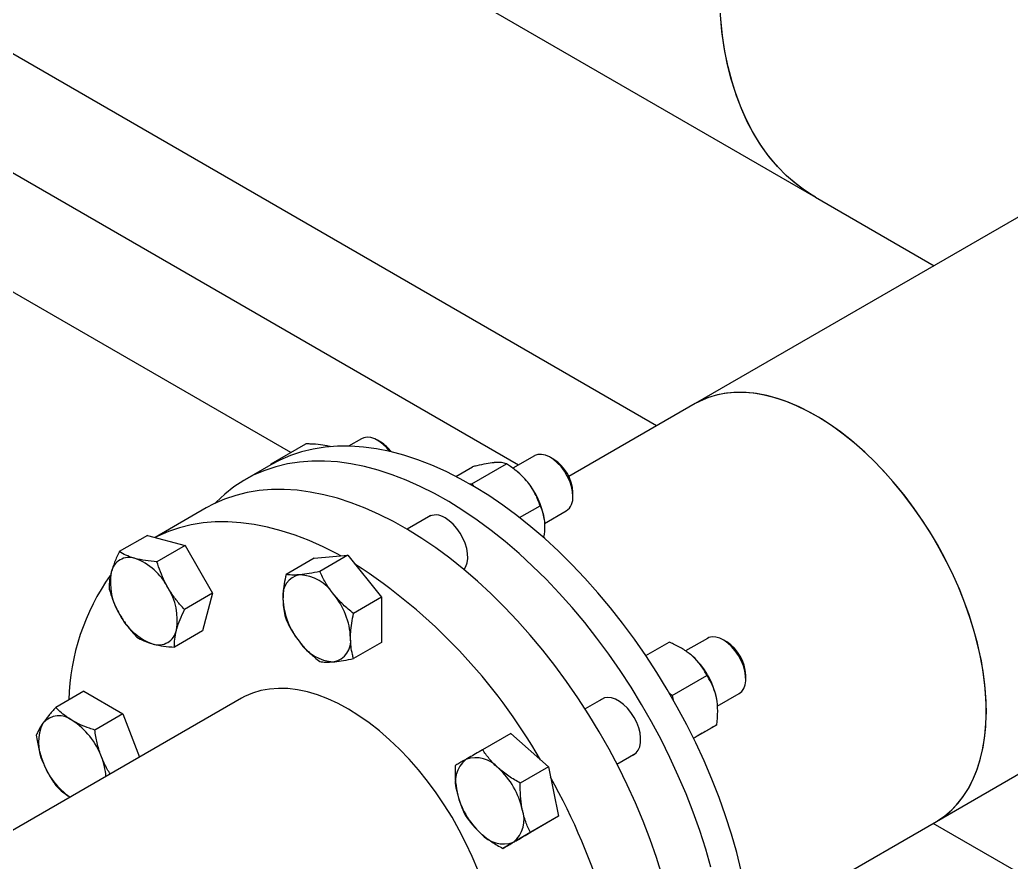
# Model space of a CAD drawing. Header units: inches. Extents: x 0.9 to 37.1, y -8.4 to 11.7.
# Drawn here: x 14.4301 to 14.5719, y 3.6371 to 3.7576 of the extents above; entities that cross this region are included whole.
import ezdxf

# ---------------------------------------------------------------- set-up
doc = ezdxf.new("R2010")
doc.units = ezdxf.units.IN
doc.header["$MEASUREMENT"] = 0

msp = doc.modelspace()

# ---------------------------------------------------------------- linework, layer by layer
at = {"color": 7, "linetype": 'Continuous', "lineweight": 25}
for p, q in [((14.52116578583945, 3.6995467200153), (14.26167178583033, 3.849349417580496)), ((14.50139200409754, 3.69395337890673), (14.2469403945556, 3.840845166415676)), ((14.46883433872571, 3.695737252145792), (14.23220660882091, 3.832339532958533)), ((14.38479179056532, 3.824123439525663), (14.54389081633229, 3.732277526945608)), ((14.60087461350906, 3.745561646773708), (14.52669441054072, 3.702738327120075)), ((14.54389081633229, 3.732277526945589), (14.56087708302343, 3.722471563910586)), ((14.52669441054072, 3.702738327120075), (14.50861441426839, 3.692300967437504)), ((14.46602849282082, 3.69411747178289), (14.47098192313694, 3.696977026237061)), ((14.47894777713396, 3.697726916178074), (14.47709854603161, 3.696659377785883)), ((14.48171392310939, 3.697219667328222), (14.4812267615333, 3.697500991151101)), ((14.50368736046729, 3.695278459933848), (14.50058483545466, 3.693487410367617)), ((14.50645350644272, 3.694771211083995), (14.50596634486664, 3.695052534906875)), ((14.46595194650144, 3.693983272035197), (14.46226909868276, 3.691857209243992)), ((14.46599993451195, 3.694010882269832), (14.46602849282082, 3.69411747178289)), ((14.46602849282082, 3.69411747178289), (14.46613660998883, 3.694088510450658)), ((14.49244125006122, 3.692324281476997), (14.49483483697163, 3.693706069788185)), ((14.49471330299361, 3.691278559678522), (14.49966673330974, 3.694138114132692)), ((14.50115918596202, 3.693070888536703), (14.50094010633731, 3.693242456962226)), ((14.49441302723767, 3.691251710501082), (14.49471330299361, 3.691278559678522)), ((14.49471330299361, 3.691278559678522), (14.49501666013186, 3.690901186282503)), ((14.50918831296243, 3.68947131772809), (14.50918831296243, 3.690033873942642)), ((14.50155925151034, 3.686430414144108), (14.50449862964784, 3.688127281024063)), ((14.45674150594914, 3.687823304473997), (14.44940929160064, 3.68359050722823)), ((14.48887810844843, 3.686729260718184), (14.48546877481259, 3.684761094303813)), ((14.50511734143149, 3.685579641170281), (14.50824428177488, 3.687384785406941)), ((14.50507757778681, 3.686233748106593), (14.50506827974759, 3.686299405784276)), ((14.56119681472673, 3.642971934273492), (14.63537802177678, 3.685795833571161)), ((14.44830546916526, 3.683886188005536), (14.4442881565742, 3.681567042811109)), ((14.44830546916526, 3.683886188005536), (14.45369474925166, 3.682442562224804)), ((14.45369474925166, 3.682442562224804), (14.4496774366606, 3.680123417030377)), ((14.45369474925166, 3.682442562224804), (14.45763997609112, 3.675609228911526)), ((14.47215838299995, 3.68061523155666), (14.47699027933806, 3.681047275901166)), ((14.47699027933806, 3.681047275901166), (14.47297296674699, 3.678728130706739)), ((14.47699027933806, 3.681047275901166), (14.48182217567616, 3.675036442792538)), ((14.47215838299995, 3.68061523155666), (14.46814107040888, 3.678296086362232)), ((14.45763997609112, 3.675609228911526), (14.45362266350006, 3.673290083717099)), ((14.45763997609112, 3.675609228911526), (14.45619592284418, 3.670219521378979)), ((14.48182217567616, 3.675036442792538), (14.4778048630851, 3.67271729759811)), ((14.48182217567616, 3.675036442792538), (14.48182217567616, 3.668593565339402)), ((14.45619592284418, 3.670219521378979), (14.45217861025312, 3.667900376184552)), ((14.48182217567616, 3.668593565339402), (14.4778048630851, 3.666274420144974)), ((14.51962028848983, 3.666707672878029), (14.52296226339613, 3.668636953925537)), ((14.52842694380062, 3.669163201257176), (14.525306879471, 3.667362026458766)), ((14.53119308977605, 3.668655952407323), (14.53070592819997, 3.668937276230203)), ((14.52339811316641, 3.660998694910369), (14.52835154348253, 3.663858249364539)), ((14.53392789629576, 3.663356059051418), (14.53392789629576, 3.663918615265971)), ((14.43921352840909, 3.661590389188293), (14.43519621581803, 3.659271243993865)), ((14.43921352840909, 3.661590389188293), (14.4447929217121, 3.658369473993575)), ((14.5229661003908, 3.661381763036004), (14.52339811316641, 3.660998694910369)), ((14.52339811316641, 3.660998694910369), (14.52351387077707, 3.660432996468823)), ((14.52984142416359, 3.659455434186987), (14.53298386510821, 3.661269526730269)), ((14.46175714239555, 3.660590065802262), (14.41601733243962, 3.634185035561573)), ((14.51361769178176, 3.660614002041508), (14.5109305974758, 3.659062775517461)), ((14.52980786308093, 3.660184147107604), (14.52971806847427, 3.660701822391674)), ((14.52981208673038, 3.660154322000611), (14.52980786308093, 3.660184147107604)), ((14.4447929217121, 3.658369473993575), (14.44077560912104, 3.656050328799147)), ((14.4447929217121, 3.658369473993575), (14.44719336654119, 3.652182576959969)), ((14.52645358805956, 3.654871972903067), (14.52979559672947, 3.656801273441887)), ((14.50028580942445, 3.655546115694012), (14.49626849683339, 3.653226970499585)), ((14.50028580942445, 3.655546115694012), (14.50567508951085, 3.650767411133014)), ((14.515487843837, 3.651169288640013), (14.51817461308935, 3.652720327514603)), ((14.50567508951085, 3.650767411133014), (14.50165777691979, 3.648448265938587)), ((14.50567508951085, 3.650767411133014), (14.50711914275779, 3.643710435210362)), ((14.50711914275779, 3.643710435210362), (14.50310183016672, 3.641391290015934)), ((14.50711914275779, 3.643710435210362), (14.50317391591832, 3.641432163848706)), ((14.54312001884663, 3.63253642213803), (14.56119681472673, 3.642971934273492)), ((14.70289278866961, 3.560618185083388), (14.56071663424716, 3.642694731983049)), ((14.50317391591832, 3.641432163848706), (14.49915660332726, 3.639113018654279))]:
    msp.add_line(p, q, dxfattribs=at)
at = {"color": 7, "linetype": 'Continuous', "lineweight": 25, "flags": 128}
for points in [[(14.54389081633229, 3.732277526945608), (14.54256384550289, 3.733107399617579), (14.54112062289585, 3.73416904901252), (14.53975530464213, 3.735351157935511), (14.53847084771704, 3.736651166201853), (14.53727003396826, 3.738066258283125), (14.53615546409098, 3.739593369404986), (14.53512955199536, 3.741229192184799), (14.53419451957856, 3.742970183794684), (14.53335239191258, 3.744812573634491), (14.53260499285841, 3.746752371498085), (14.53195394111599, 3.748785376215245), (14.53140064671841, 3.750907184750453), (14.53094630797814, 3.753113201738903), (14.53059190889171, 3.755398649439026), (14.53033821700863, 3.757758578080019), (14.53018578176902, 3.76018787658195), (14.53013493331368, 3.762681283625212)], [(14.54389081633229, 3.732277526945589), (14.54369551304166, 3.73239160725958), (14.54219590443357, 3.733361388635418), (14.54077187135843, 3.734453378751834), (14.53942649795478, 3.7356652126014), (14.53816269800182, 3.736994265621844), (14.53698320860885, 3.738437659380272), (14.53589058428723, 3.739992267807217), (14.53488719141794, 3.741654723967), (14.53397520312651, 3.743421427349769), (14.5331565945765, 3.745288551669404), (14.53243313869174, 3.747252053150392), (14.53180640231658, 3.749307679285751), (14.53127774282245, 3.751450978047016), (14.5308483051681, 3.753677307526331), (14.53051901941985, 3.755981845989797), (14.53029059873731, 3.75835960232027)], [(14.56119681472673, 3.642971934273492), (14.56214783631042, 3.643585108552692), (14.56316136578461, 3.644399930457076), (14.56409429771214, 3.645334103360147), (14.56494271905228, 3.6463837090161), (14.5657030712311, 3.647544345014053), (14.56637216506731, 3.648811143243279), (14.56694719414883, 3.65017879031176), (14.56742574660386, 3.651641549832403), (14.5678058152171, 3.653193286483432), (14.5680858058487, 3.654827491742065), (14.56826454412064, 3.656537311183523), (14.5683412803425, 3.658315573230862), (14.5683156926559, 3.660154819235066), (14.56818788838448, 3.662047334759212), (14.56795840358378, 3.663985181935494), (14.56762820079279, 3.665960232759407), (14.56719866499679, 3.667964203181414), (14.56667159781817, 3.66998868785314), (14.56604920995985, 3.672025195382311), (14.56533411193279, 3.674065183948613), (14.56452930310665, 3.676100097131054), (14.56363815912933, 3.678121399796565), (14.56266441776836, 3.680120613899312), (14.56161216323341, 3.682089354040575), (14.56048580904568, 3.684019362640014), (14.55929007952608, 3.685902544570838), (14.55802998997975, 3.687731001113578), (14.55671082566017, 3.689497063086058), (14.55533811960093, 3.691193323010618), (14.55391762940829, 3.692812666183641), (14.55245531311177, 3.694348300517098), (14.55095730417413, 3.695793785026924), (14.54942988576542, 3.697143056848743), (14.54787946440929, 3.698390456667629), (14.54631254311169, 3.699530752455241), (14.54473569408511, 3.700559161414763), (14.54315553118234, 3.701471370041622), (14.54157868215576, 3.702263552215824), (14.54001176085817, 3.702932385250024), (14.53846133950203, 3.703475063826043), (14.53693392109333, 3.703889311761339), (14.53543591215568, 3.704173391556109), (14.53397359585917, 3.70432611168097), (14.53255310566653, 3.704346831574645), (14.53118039960728, 3.704235464330697), (14.5298612352877, 3.703992477062052), (14.52860114574137, 3.703618888941757), (14.52740541622177, 3.70311626692822), (14.52669441054072, 3.702738327120075)], [(14.56834447943248, 3.65876996470505), (14.5682933107692, 3.66062326060614), (14.56814001939852, 3.662527861221264), (14.56788524827771, 3.664475777993549), (14.5675300660054, 3.666458840683103), (14.56707596233948, 3.668468731635842), (14.56652484194852, 3.670497020670624), (14.56587901642298, 3.672535200438356), (14.56514119457955, 3.674574722104777), (14.56431447109945, 3.676607031207231), (14.56340231354827, 3.678623603535068), (14.56240854783177, 3.680615980883135), (14.56133734214873, 3.682575806528433), (14.56019318950805, 3.68449486028112), (14.55898088888353, 3.686365092962839), (14.55770552508528, 3.68817866016777), (14.55637244743231, 3.689927955164795), (14.55498724731556, 3.691605640802777), (14.55355573474571, 3.693204680285111), (14.55208391398397, 3.694718366684501), (14.55057795835812, 3.696140351074149), (14.54904418436939, 3.697464669157347), (14.54748902519892, 3.698685766283822), (14.54591900372473, 3.699798520747865), (14.5443407051625, 3.700798265270542), (14.54276074944491, 3.701680806575892), (14.54118576345529, 3.702442442978974), (14.53962235323225, 3.703079979912027), (14.53807707626157, 3.703590743323592), (14.5365564139719, 3.70397259089442), (14.53506674454935, 3.704223921023097), (14.53361431618516, 3.704343679543719), (14.53220522086866, 3.704331364147433), (14.5308453688353, 3.70418702648929), (14.52954046377709, 3.70391127197159), (14.52829597891932, 3.703505257204611), (14.52711713406399, 3.702970685155385), (14.52669441054072, 3.702738327120075)], [(14.48298122040806, 3.695887906362646), (14.48255892669593, 3.696398816357641), (14.48201362275304, 3.696933954086534), (14.48144301160951, 3.697367723672384), (14.48086543317699, 3.697686183403795), (14.48029945130153, 3.697879097722971), (14.47976325710629, 3.697940266204964), (14.47927408431391, 3.69786772284443), (14.47894777713396, 3.697726916178074)], [(14.53327828072672, 3.635930665002477), (14.53262480520321, 3.638534745992677), (14.53187526423268, 3.641153556956931), (14.53103155122066, 3.643780482551461), (14.53009579745945, 3.646408886934232), (14.52907036674426, 3.649032130527657), (14.52795784940208, 3.651643586790754), (14.52676105574826, 3.654236658958358), (14.52548300898744, 3.65680479670513), (14.52412693757665, 3.659341512692233), (14.52269626706997, 3.661840398954931), (14.52119461146528, 3.66429514308965), (14.51962576407494, 3.666699544199663), (14.51799368794362, 3.669047528559094), (14.51630250583728, 3.671333164955673), (14.51455648982869, 3.673550679673498), (14.51276005050582, 3.675694471077938), (14.51091772583032, 3.677759123765848), (14.50903416967419, 3.679739422245353), (14.50711414006377, 3.681630364110629), (14.50516248716049, 3.68342717267841), (14.50318414100895, 3.685125309054316), (14.50118409908323, 3.686720483598481), (14.49916741366282, 3.688208666761565), (14.49713917907012, 3.689586099263743), (14.49510451880173, 3.690849301590969), (14.49306857258607, 3.691995082784533), (14.49103648339998, 3.693020548501702), (14.4890133844771, 3.693923108327074), (14.4870043863409, 3.6947004823162), (14.48501456389502, 3.695350706754917), (14.48304894360365, 3.69587213911986), (14.48111249079425, 3.696263462227622), (14.47921009711467, 3.696523687562072), (14.47734656817644, 3.696652157771428), (14.4755266114154, 3.696648548328794), (14.47375482420029, 3.696512868351932), (14.47203568221936, 3.696245460580243), (14.47037352817447, 3.695847000508963), (14.46877256081099, 3.695318494682815), (14.46723682431143, 3.694661278153384), (14.46595194650144, 3.693983272035197)], [(14.50918831296243, 3.68947131772809), (14.5091365261928, 3.690165662124396), (14.5089828303533, 3.690897481452006), (14.50873216535468, 3.691643254435588), (14.50839258777623, 3.692379011317825), (14.50797501192073, 3.693081104267139), (14.50749285901977, 3.693726967438455), (14.5069616258643, 3.69429584225803), (14.50639838672502, 3.69476944462109), (14.50582124457132, 3.695132552558006), (14.50524874922688, 3.695373495480918), (14.50469930116314, 3.695484529286036), (14.50419056009293, 3.695462085255504), (14.50373887737286, 3.695306884758931), (14.50368736046729, 3.695278459933848)], [(14.52894195738453, 3.636408683201473), (14.528192416414, 3.639027494165726), (14.52734870340198, 3.641654419760257), (14.52641294964077, 3.644282824143026), (14.52538751892558, 3.646906067736452), (14.5242750015834, 3.649517523999549), (14.52307820792958, 3.652110596167153), (14.52180016116876, 3.654678733913924), (14.52044408975797, 3.657215449901028), (14.5190134192513, 3.659714336163726), (14.5175117636466, 3.662169080298445), (14.51594291625626, 3.664573481408458), (14.51431084012494, 3.666921465767889), (14.5126196580186, 3.669207102164468), (14.51087364201001, 3.671424616882293), (14.50907720268714, 3.673568408286732), (14.50723487801164, 3.675633060974643), (14.50535132185551, 3.677613359454148), (14.50343129224509, 3.679504301319423), (14.50147963934181, 3.681301109887205), (14.49950129319027, 3.682999246263111), (14.49750125126455, 3.684594420807276), (14.49548456584414, 3.686082603970361), (14.49345633125144, 3.687460036472539), (14.49142167098305, 3.688723238799764), (14.48938572476739, 3.689869019993329), (14.4873536355813, 3.690894485710497), (14.48533053665842, 3.691797045535869), (14.48332153852222, 3.692574419524995), (14.48133171607634, 3.693224643963712), (14.47936609578497, 3.693746076328656), (14.47742964297557, 3.694137399436418), (14.47552724929599, 3.694397624770867), (14.47366372035776, 3.694526094980223), (14.47184376359672, 3.694522485537588), (14.47007197638161, 3.694386805560727), (14.46835283440068, 3.694119397789038), (14.46669068035579, 3.693720937717758), (14.46508971299231, 3.69319243189161), (14.46355397649275, 3.692535215362179), (14.46208735026078, 3.691750948315456), (14.46069353912156, 3.690841611878066), (14.45937606396298, 3.68980950311277), (14.45813825284164, 3.688657229215884), (14.45794918222848, 3.688463332751188)], [(14.52197074555727, 3.635181145801333), (14.52114810974748, 3.637794523325581), (14.52023273372015, 3.640410579763023), (14.5192269672324, 3.643022599734303), (14.51813339207239, 3.645623878221619), (14.51695481543187, 3.648207737780399), (14.51569426270016, 3.650767545680216), (14.51435496969806, 3.653296730930903), (14.5129403743715, 3.655788801150194), (14.51145410796637, 3.658237359229581), (14.50989998570724, 3.660636119755589), (14.50828199700366, 3.662978925144352), (14.50660429520941, 3.665259761448038), (14.50487118696094, 3.667472773792566), (14.50308712112228, 3.669612281406988), (14.50125667736484, 3.671672792205944), (14.49938455441148, 3.673649016887762), (14.497475557975, 3.675535882512031), (14.49553458842185, 3.677328545521751), (14.49356662819305, 3.67902240417669), (14.49157672901427, 3.680613110365972), (14.48956999892818, 3.682096580769625), (14.48755158918211, 3.683469007340397), (14.48552668100494, 3.684726867078965), (14.48350047230692, 3.685866931077422), (14.48147816433671, 3.686886272807834), (14.47946494832988, 3.687782275634596), (14.47746599218303, 3.688552639531307), (14.47548642718793, 3.689195386984888), (14.47353133485953, 3.689708868071847), (14.4716057338918, 3.690091764693597), (14.4697145672748, 3.690343093960002), (14.46786268960611, 3.690462210712441), (14.46605485462915, 3.690448809179916), (14.46429570303038, 3.690302923763971), (14.46258975052672, 3.690024928950375), (14.46094137627379, 3.689615538347829), (14.45935481162464, 3.689075802856137), (14.45783412926798, 3.688407107968566), (14.45674150594914, 3.687823304473997)], [(14.4759785923998, 3.68095681584377), (14.47547070411013, 3.68123144456652), (14.47344839613992, 3.68225078629693), (14.47143518013309, 3.683146789123693), (14.46943622398624, 3.683917153020404), (14.46745665899114, 3.684559900473985), (14.46550156666274, 3.685073381560945), (14.46357596569501, 3.685456278182695), (14.461684799078, 3.6857076074491), (14.45983292140932, 3.685826724201537), (14.45802508643236, 3.685813322669013), (14.45626593483359, 3.685667437253068), (14.45455998232993, 3.685389442439472), (14.452911608077, 3.684980051836926), (14.45132504342785, 3.684440316345235), (14.44980436107119, 3.683771621457663), (14.44943385932277, 3.683583926275585)], [(14.49359812235048, 3.678996252312056), (14.49361737757729, 3.679018432669917), (14.49389270719393, 3.679450320678244), (14.49407225384331, 3.679984778561309), (14.4941502467484, 3.680604628402996), (14.49412417915306, 3.68128994771938), (14.49399488889124, 3.682018709783749), (14.49376653145834, 3.682767491583729), (14.49344644645014, 3.683512226656164), (14.49304492166219, 3.684228978603062), (14.49257486243153, 3.684894710427099), (14.49205137684861, 3.685488024959688), (14.49149129017079, 3.685989852583568), (14.49091260404473, 3.686384064146005)], [(14.53298405028775, 3.661269633649518), (14.53335429943612, 3.661568015438375), (14.53363941092025, 3.661983658151672), (14.53383022102247, 3.662503202690612), (14.53392059694908, 3.663109950466231), (14.53390763394344, 3.663784400105786), (14.53379174864723, 3.664504874242923), (14.5335766657092, 3.665248216246066), (14.53326929807196, 3.665990534491612), (14.53287952478428, 3.666707970260365), (14.53241987348032, 3.667377464576411), (14.5319051177312, 3.667977499341569), (14.53135180221024, 3.668488788944779), (14.53077771093355, 3.6688949001175), (14.53020129566712, 3.669182780112495), (14.5296410828719, 3.669343176229853), (14.52911507824807, 3.66937093320639), (14.52864018801703, 3.669265158910042), (14.52842694380062, 3.669163201257176)], [(14.49557054234236, 3.636070611715698), (14.4947738362798, 3.637980792283133), (14.49389238346983, 3.639872968232122), (14.49293038443649, 3.641738122482575), (14.49189242354328, 3.643567366725103), (14.49078344714653, 3.645351983777857), (14.4896087400238, 3.64708346912787), (14.48837390018949, 3.648753571458935), (14.48708481221774, 3.650354331972885), (14.4857476191998, 3.651878122316887), (14.48436869346935, 3.653317680936023), (14.48295460623545, 3.654666147677902), (14.48151209626774, 3.655917096484409), (14.48004803778314, 3.657064566014801), (14.47856940768705, 3.658103088054214), (14.47708325232525, 3.659027713572188), (14.47559665390483, 3.659834036307058), (14.47411669674425, 3.660518213763795), (14.47265043351335, 3.661076985525245), (14.47120485162416, 3.661507688789501), (14.4697868399327, 3.661808271059368), (14.46840315591043, 3.661977299923445), (14.46706039344185, 3.662013969882222), (14.46576495140161, 3.661918106186643), (14.46452300316097, 3.661690165670874), (14.46334046716888, 3.661331234575277), (14.46222297874787, 3.660843023369979), (14.46175714239555, 3.660590065802262)], [(14.51794385404473, 3.657849707823494), (14.51749783313469, 3.658537183408127), (14.51699249165143, 3.659160028405171), (14.51644407168602, 3.659698224063942), (14.51587019990738, 3.660134472333141), (14.51528932102667, 3.660454751834446), (14.51472010496907, 3.66064876852116), (14.514180846807, 3.660710286537334), (14.51368887874152, 3.660637328643313), (14.51326001303103, 3.660432239765838), (14.51312976166679, 3.66033232598178)], [(14.56119681472673, 3.642971934273492), (14.56133734214873, 3.643054391383279), (14.56240854783177, 3.643777429272705), (14.56340231354827, 3.644622429147119), (14.56431447109945, 3.645585846783391), (14.56514119457955, 3.646663641273141), (14.56587901642298, 3.64785129197172), (14.56652484194852, 3.649143817459361), (14.56707596233948, 3.650535796434983), (14.5675300660054, 3.652021390455018), (14.56788524827771, 3.653594368421863), (14.56814001939852, 3.655248132719276), (14.5682933107692, 3.656975746885072), (14.56834447943248, 3.65876996470505)], [(14.51768668297437, 3.65243865145487), (14.51783873125267, 3.652501667195677), (14.51823073181628, 3.652770608380386), (14.51853985584002, 3.653160261443651), (14.51875616782341, 3.653658102615412), (14.51887271532132, 3.654248130870783), (14.51888575240127, 3.654911382216161), (14.5187948600408, 3.655626539207577), (14.51860295959514, 3.656370616110897), (14.51831621890252, 3.657119697682219), (14.51794385404473, 3.657849707823494)]]:
    msp.add_lwpolyline(points, dxfattribs=at)
at = {"color": 7, "linetype": 'Continuous', "lineweight": 25}
for centre, radius, start, end in [((14.47902181924129, 3.692795880674592), 0.005178543385302917, 35.9003110978793, 58.67731634618098), ((14.50324962142331, 3.689763593961302), 0.005944838809005418, 2.605830479953684, 57.38879298732788), ((14.49515089576384, 3.685487452633009), 0.00967512538476993, 38.45762815749354, 51.61052132565261), ((14.49411780695607, 3.684503575994073), 0.01109674992929608, 9.313355624372203, 39.11817159980635), ((14.50692055062103, 3.689240519659922), 0.002279476647252037, 305.5009980995164, 5.81118229381536), ((14.48960780361378, 3.684684943834167), 0.002142315102574572, 52.47836690409387, 124.6365624018104), ((14.44570274483013, 3.678120591117814), 0.002616873407543371, 71.08071345269599, 168.9300383020569), ((14.4435794057138, 3.672543523581877), 0.008583448034929633, 27.1295632063302, 69.74327230620422), ((14.43394231982468, 3.611466423503779), 0.08129693923499957, 29.71806586171525, 57.18287136797864), ((14.46896472300848, 3.659656687687675), 0.0318857968353201, 144.5132798507307, 178.7313999966298), ((14.45159567638127, 3.677170716673862), 0.008584854303471836, 170.260205745716, 212.869109564528), ((14.47067549674513, 3.675308651619204), 0.003005086801816409, 100.5467778285429, 189.2518791787346), ((14.46975233610904, 3.672036950269817), 0.006237189661667811, 33.43491464486552, 86.57046188782273), ((14.44400795529825, 3.671798425007102), 0.008584854303469223, 350.2602057457138, 32.86910956453851), ((14.46689597633407, 3.668763748662002), 0.01048844500675696, 2.639287361206351, 39.772072379077), ((14.47818682201212, 3.675308480530507), 0.01048844500675451, 182.6392873611981, 219.7720723790817), ((14.45202422596571, 3.676425618099082), 0.008583448034923509, 207.1295632063114, 249.7432723062177), ((14.44990088684939, 3.67084855056315), 0.002616873407543807, 251.0807134526967, 348.9300383020596), ((14.47533046223714, 3.672035278922698), 0.006237189661671049, 213.434914644898, 266.5704618878214), ((14.47440730160106, 3.668763577573306), 0.003005086801815522, 280.5467778285217, 9.251879178753311), ((14.52798920475665, 3.663648335284631), 0.005944838809005015, 2.605830479962446, 57.38879298733514), ((14.51875336370783, 3.658316573958275), 0.0112211479227532, 12.27284158560372, 47.72715856004451), ((14.43565339536482, 3.65508484988688), 0.003004596040079654, 50.75183192256462, 139.4672041396149), ((14.4389498559733, 3.654247638587311), 0.006238611718791354, 153.4364295104529, 206.5635704895552), ((14.43189809613995, 3.648580118226477), 0.01048756709249518, 20.22711378558967, 57.36202941092493), ((14.44335697300415, 3.655169683217297), 0.01065465961275077, 200.3883873670405, 235.0101709818555), ((14.43328476402844, 3.648809186211658), 0.009111056978528966, 3.729799256956687, 21.89060924728556), ((14.4965902144231, 3.648607006369639), 0.004227805813530843, 130.1473024213528, 199.8549695934603), ((14.49530052894688, 3.647863402904042), 0.004226779456176304, 40.14446196138931, 109.864018506715), ((14.4909835312029, 3.64228539088651), 0.01122114792276213, 12.27284158560738, 47.72715856002153), ((14.42451372243767, 3.603615919158544), 0.09339402993018128, 16.75892421389523, 29.27786080015096), ((14.50357843380995, 3.649556320952657), 0.0112211479227643, 192.2728415856057, 227.7271585600122), ((14.49797175058974, 3.64323470546953), 0.00422780581352936, 310.1473024213275, 19.85496959344294), ((14.49926143606596, 3.643978308935123), 0.004226779456173231, 220.1444619613779, 289.8640185067546)]:
    msp.add_arc(centre, radius, start, end, dxfattribs=at)
for points, knots in [([(14.47432106154841, 3.696627274335156), (14.47391961109086, 3.696714108534946), (14.47310220314891, 3.696890914821272), (14.47192029617054, 3.696963334512482), (14.47119381442331, 3.696973934548542), (14.47098192313694, 3.696977026237061)], [0, 0, 0, 0, 0.4060446745436503, 0.8267623950146875, 1, 1, 1, 1]), ([(14.47450728981479, 3.696557539620056), (14.47446140479708, 3.696579016285308), (14.4744051761109, 3.696605334345777), (14.47433413083449, 3.696623865412975), (14.47432106154841, 3.696627274335156)], [0, 0, 0, 0, 0.8160428568766224, 1, 1, 1, 1]), ([(14.49789528350895, 3.694294152948899), (14.4975328194734, 3.694249792675842), (14.49679479320949, 3.694159469103351), (14.49570524364205, 3.693921093876203), (14.49503138097115, 3.693754623752311), (14.49483483697163, 3.693706069788185)], [0, 0, 0, 0, 0.406044674543678, 0.826762395014702, 1, 1, 1, 1]), ([(14.49966673330974, 3.694138114132692), (14.49946043791439, 3.694202233044289), (14.49904033275888, 3.694332806415944), (14.49833427711403, 3.694332812309177), (14.49790686175364, 3.694295172570889), (14.49789528350895, 3.694294152948899)], [0, 0, 0, 0, 0.4841952181635564, 0.9860273763411831, 1, 1, 1, 1]), ([(14.50272717984706, 3.691504758566839), (14.50236471581151, 3.691911047850819), (14.5016266895476, 3.692738308304042), (14.50053713998016, 3.693567505431485), (14.49986327730925, 3.694009266640935), (14.49966673330974, 3.694138114132692)], [0, 0, 0, 0, 0.4060446745436601, 0.826762395014684, 1, 1, 1, 1]), ([(14.50449862964784, 3.688127281024063), (14.5042923342525, 3.688692133438725), (14.50387222909698, 3.689842413167966), (14.50316617345213, 3.690956439908983), (14.50273875809175, 3.691490296926587), (14.50272717984706, 3.691504758566839)], [0, 0, 0, 0, 0.4841952181635584, 0.9860273763411859, 1, 1, 1, 1]), ([(14.50449862964784, 3.688127281024063), (14.50459438336598, 3.687909811764255), (14.50482092761539, 3.68739530004405), (14.50508211705255, 3.686470734337686), (14.50512261984912, 3.685678860375922), (14.50514312801612, 3.685277903285956)], [0, 0, 0, 0, 0.2654708005954878, 0.628078830079939, 1, 1, 1, 1]), ([(14.50514312801612, 3.685277903285956), (14.5051422740257, 3.68520398999047), (14.50513666852404, 3.684718831030288), (14.50509741044445, 3.684151949570701), (14.50498030723658, 3.683639961843285), (14.50496629790391, 3.683578711545146)], [0, 0, 0, 0, 0.1366126693876418, 0.8967109393883512, 1, 1, 1, 1]), ([(14.4442881565742, 3.681567042811109), (14.44405027399606, 3.681059752952024), (14.44357014733411, 3.680035872226552), (14.44328063401597, 3.679096834429822), (14.44313456237683, 3.678623050387487)], [0, 0, 0, 0, 0.4954579634770105, 1, 1, 1, 1]), ([(14.4465512290435, 3.680596091263395), (14.44648785861522, 3.680613501992037), (14.44600806109268, 3.680745324116253), (14.4451903423434, 3.681044031024736), (14.44459071662897, 3.681391643818869), (14.4442881565742, 3.681567042811109)], [0, 0, 0, 0, 0.0701057182032323, 0.5307925293049177, 1, 1, 1, 1]), ([(14.4496774366606, 3.680123417030377), (14.44911919299101, 3.680171008856824), (14.4479924704217, 3.680267065091573), (14.44703454346239, 3.680485753678422), (14.4465512290435, 3.680596091263395)], [0, 0, 0, 0, 0.4954579634770035, 1, 1, 1, 1]), ([(14.45121848250642, 3.67645761171639), (14.45106694800473, 3.676732641511397), (14.45067044116677, 3.67745228748734), (14.4501418003249, 3.678678481077222), (14.44983280110738, 3.679639977665374), (14.4496774366606, 3.680123417030377)], [0, 0, 0, 0, 0.2352153999993319, 0.6154671935981828, 1, 1, 1, 1]), ([(14.44313456237683, 3.678623050387487), (14.44311795971233, 3.678559456973344), (14.4429922556969, 3.678077971154427), (14.44284215184494, 3.67722033514425), (14.44284344887159, 3.676527119222469), (14.44284410332726, 3.676177335278561)], [0, 0, 0, 0, 0.07010571820324903, 0.5307925293049187, 1, 1, 1, 1]), ([(14.46814107040888, 3.678296086362232), (14.46804914006883, 3.677841902536755), (14.46786441050281, 3.676929242136241), (14.46772927817461, 3.6757683471991), (14.46771494555808, 3.675085004261754), (14.46770950283498, 3.674825508978317)], [0, 0, 0, 0, 0.3805934879738661, 0.7647841813874847, 1, 1, 1, 1]), ([(14.47012545100404, 3.678262969877138), (14.47006868795032, 3.678258145915377), (14.46963891694699, 3.678221622177659), (14.46891551918583, 3.678202926470519), (14.46840079215619, 3.678264843947531), (14.46814107040888, 3.678296086362232)], [0, 0, 0, 0, 0.07010571820324711, 0.5307925293049175, 1, 1, 1, 1]), ([(14.47297296674699, 3.678728130706739), (14.47245998386296, 3.678623413996068), (14.47142461270769, 3.678412060625265), (14.47056111958346, 3.67831296685154), (14.47012545100404, 3.678262969877138)], [0, 0, 0, 0, 0.4954579634770072, 1, 1, 1, 1]), ([(14.47495734734214, 3.675473575495077), (14.47490058428843, 3.67554512710893), (14.4744708132851, 3.676086866970759), (14.47374741552395, 3.677158440884193), (14.4732326884943, 3.678201714246963), (14.47297296674699, 3.678728130706739)], [0, 0, 0, 0, 0.0701057182032471, 0.5307925293049188, 1, 1, 1, 1]), ([(14.44284410332726, 3.676177335278561), (14.44299779057542, 3.675698842882101), (14.44330661765731, 3.674737335585494), (14.4438345781524, 3.673510814896221), (14.44423361672573, 3.67278656095171), (14.44438514917309, 3.672511529964575)], [0, 0, 0, 0, 0.3805934879738745, 0.7647841813874827, 1, 1, 1, 1]), ([(14.45362266350006, 3.673290083717099), (14.45343047195884, 3.67349903535483), (14.45289029845322, 3.674086314784183), (14.45205037207712, 3.67511919480798), (14.45149698739193, 3.676009528628231), (14.45121848250642, 3.67645761171639)], [0, 0, 0, 0, 0.2152816572951819, 0.6050705810156066, 1, 1, 1, 1]), ([(14.4778048630851, 3.67271729759811), (14.47729188020107, 3.673135756698859), (14.4762565090458, 3.673980347222363), (14.47539301592157, 3.674972827483111), (14.47495734734214, 3.675473575495077)], [0, 0, 0, 0, 0.4954579634770084, 1, 1, 1, 1]), ([(14.46770950283498, 3.674825508978317), (14.4677239669994, 3.674409276623109), (14.46775311158937, 3.673570588609858), (14.46793520173821, 3.67260216662241), (14.46808740382673, 3.672048449887352), (14.46814107040888, 3.671853208909096)], [0, 0, 0, 0, 0.3894480145147163, 0.7847188654868438, 1, 1, 1, 1]), ([(14.44438514917309, 3.672511529964575), (14.44465960177497, 3.672069566767237), (14.44521261045994, 3.671179032354745), (14.44605207154312, 3.670145550905815), (14.44659713894906, 3.669552952612947), (14.44678933016673, 3.669344001965284)], [0, 0, 0, 0, 0.3894480145147207, 0.7847188654868351, 1, 1, 1, 1]), ([(14.45246906930269, 3.670346091293477), (14.45248670301743, 3.670410279920256), (14.45262021343984, 3.670896272281995), (14.4529588376126, 3.671862738756852), (14.45340004061714, 3.672811404509233), (14.45362266350006, 3.673290083717099)], [0, 0, 0, 0, 0.07010571820324797, 0.5307925293049188, 1, 1, 1, 1]), ([(14.4773732955112, 3.669246720214194), (14.47737873617729, 3.669506214305768), (14.4773929722838, 3.670185209389834), (14.47752745269606, 3.671345774413806), (14.47771204851984, 3.672258420306105), (14.4778048630851, 3.67271729759811)], [0, 0, 0, 0, 0.2352153999993363, 0.6154671935981791, 1, 1, 1, 1]), ([(14.46814107040888, 3.671853208909096), (14.46841280873235, 3.671295482287924), (14.46896126761987, 3.670169803295384), (14.46973504685362, 3.66912553230806), (14.47012545100404, 3.668598653697433)], [0, 0, 0, 0, 0.4954579634770059, 1, 1, 1, 1]), ([(14.45217861025312, 3.667900376184552), (14.45217524827069, 3.668268398523212), (14.45216846266489, 3.669011190779649), (14.45236826209256, 3.669898437849803), (14.45246906930269, 3.670346091293477)], [0, 0, 0, 0, 0.4954579634770099, 1, 1, 1, 1]), ([(14.44678933016673, 3.669344001965284), (14.44710632927574, 3.669157142618412), (14.4477461395773, 3.668779997914629), (14.44861435264614, 3.668509518601203), (14.44905240263602, 3.66837305041757)], [0, 0, 0, 0, 0.4954579634770017, 1, 1, 1, 1]), ([(14.44905240263602, 3.66837305041757), (14.44911680411455, 3.668356234901564), (14.44960440804405, 3.66822891932017), (14.45061064711414, 3.668039042876367), (14.45165277285976, 3.667946879912834), (14.45217861025312, 3.667900376184552)], [0, 0, 0, 0, 0.07010571820323189, 0.5307925293049162, 1, 1, 1, 1]), ([(14.47012545100404, 3.668598653697433), (14.47018324510799, 3.668527697296218), (14.4706208225183, 3.667990463977211), (14.47153274060026, 3.667027720528457), (14.47248996766109, 3.666239896996285), (14.47297296674699, 3.665842375800467)], [0, 0, 0, 0, 0.07010571820324794, 0.5307925293049183, 1, 1, 1, 1]), ([(14.4778048630851, 3.666274420144974), (14.47775119668899, 3.666469662062863), (14.47760036192729, 3.667018408956489), (14.47741766236753, 3.667986243782044), (14.47738814890842, 3.668824730497298), (14.4773732955112, 3.669246720214194)], [0, 0, 0, 0, 0.2152816572951844, 0.6050705810156057, 1, 1, 1, 1]), ([(14.5263014018076, 3.666619662633499), (14.52589995135006, 3.666939770209346), (14.5250825434081, 3.667591552938346), (14.52390063642973, 3.668216588744341), (14.5231741546825, 3.668542032486196), (14.52296226339613, 3.668636953925537)], [0, 0, 0, 0, 0.4060446745436732, 0.8267623950146898, 1, 1, 1, 1]), ([(14.52835154348253, 3.663858249364539), (14.52810192882202, 3.664327342074261), (14.52759360722038, 3.665282614320818), (14.52679117583032, 3.666183596983439), (14.52631431936133, 3.66660816161221), (14.5263014018076, 3.666619662633499)], [0, 0, 0, 0, 0.4841952181635646, 0.9860273763411898, 1, 1, 1, 1]), ([(14.47297296674699, 3.665842375800467), (14.47324470507046, 3.665807824990715), (14.47379316395798, 3.665738089892484), (14.47456694319173, 3.665785392939632), (14.47495734734214, 3.665809259315373)], [0, 0, 0, 0, 0.4954579634770072, 1, 1, 1, 1]), ([(14.47495734734214, 3.665809259315373), (14.4750151414461, 3.66581467848977), (14.47545271885641, 3.66585570877031), (14.47636463693837, 3.665983234942131), (14.4773218639992, 3.666176767295719), (14.4778048630851, 3.666274420144974)], [0, 0, 0, 0, 0.07010571820324665, 0.5307925293049185, 1, 1, 1, 1]), ([(14.52971806847427, 3.660701822391674), (14.52959256843492, 3.661181284539667), (14.52933703322018, 3.66215753493438), (14.52880884271198, 3.663160075906298), (14.52845480489192, 3.663700596845895), (14.52835154348253, 3.663858249364539)], [0, 0, 0, 0, 0.4060446745436617, 0.8267623950146872, 1, 1, 1, 1]), ([(14.52979559672947, 3.656801273441887), (14.52985260085382, 3.657447430950396), (14.52996868549296, 3.658763282427069), (14.52984841280921, 3.660058194946691), (14.52972150624326, 3.660684847028111), (14.52971806847427, 3.660701822391674)], [0, 0, 0, 0, 0.4841952181635596, 0.9860273763411923, 1, 1, 1, 1]), ([(14.43519621581803, 3.659271243993865), (14.43484906403755, 3.658879299387205), (14.4341483955529, 3.658088223987163), (14.43363089878935, 3.657389846939262), (14.43336979991838, 3.657037486361253)], [0, 0, 0, 0, 0.4954579634770042, 1, 1, 1, 1]), ([(14.43755434489563, 3.657411647739158), (14.43733778915049, 3.65754294436917), (14.43677114701428, 3.657886496570268), (14.43596783235545, 3.658505508030778), (14.4354543793775, 3.659015047927219), (14.43519621581803, 3.659271243993865)], [0, 0, 0, 0, 0.235215399999334, 0.6154671935981663, 1, 1, 1, 1]), ([(14.43336979991838, 3.657037486361253), (14.43333724564059, 3.656990731569723), (14.43309076692403, 3.656636736279614), (14.43271295206332, 3.656019473432436), (14.43250928553372, 3.655542618320712), (14.43240651916653, 3.655302006043338)], [0, 0, 0, 0, 0.07010571820325491, 0.5307925293049227, 1, 1, 1, 1]), ([(14.44077560912104, 3.656050328799147), (14.44052603858598, 3.656132440900283), (14.43982459569228, 3.656363225154578), (14.43871243705529, 3.656794320247887), (14.43794205780333, 3.65720497520913), (14.43755434489563, 3.657411647739158)], [0, 0, 0, 0, 0.2152816572951772, 0.6050705810156155, 1, 1, 1, 1]), ([(14.52979559672947, 3.656801273441887), (14.52972433693113, 3.656760104693143), (14.52955574298154, 3.65666270332362), (14.52915845513054, 3.656433230355124), (14.52869974483411, 3.656168328852149), (14.52846748167801, 3.65603419874952)], [0, 0, 0, 0, 0.2654708005954896, 0.6280788300799283, 1, 1, 1, 1]), ([(14.43240651916653, 3.655302006043338), (14.43251242638644, 3.654648516042904), (14.43272618260334, 3.653329554499027), (14.43315396547641, 3.652085479132422), (14.43336979991838, 3.651457790813367)], [0, 0, 0, 0, 0.4954579634770082, 1, 1, 1, 1]), ([(14.44173888987289, 3.652206113569177), (14.4417063355951, 3.652291645155066), (14.44145985687854, 3.652939231799539), (14.44108204201783, 3.654210371329146), (14.44087837548823, 3.655433274471863), (14.44077560912104, 3.656050328799147)], [0, 0, 0, 0, 0.07010571820324091, 0.53079252930491, 1, 1, 1, 1]), ([(14.52846748167801, 3.65603419874952), (14.52842178575893, 3.656007810614788), (14.52812184263723, 3.65583460172289), (14.5274755423564, 3.655461397594058), (14.52677355327129, 3.655056058163627), (14.52642090798421, 3.654852435282816)], [0, 0, 0, 0, 0.0820993274533666, 0.5388911978211752, 1, 1, 1, 1]), ([(14.49626849683339, 3.653226970499585), (14.49593094890512, 3.653032062134225), (14.49525266269118, 3.65264040321373), (14.4944544375397, 3.652179473202172), (14.49402673373332, 3.651932487474523), (14.49386431583976, 3.651838696161409)], [0, 0, 0, 0, 0.380593487973874, 0.7647841813874837, 1, 1, 1, 1]), ([(14.49853156930269, 3.650588479561738), (14.49846819887441, 3.650645425197479), (14.49798840135188, 3.651076578586999), (14.49717068260259, 3.651939650579685), (14.49657105688816, 3.652795250560334), (14.49626849683339, 3.653226970499585)], [0, 0, 0, 0, 0.07010571820325394, 0.5307925293049163, 1, 1, 1, 1]), ([(14.43336979991838, 3.651457790813367), (14.43340338524641, 3.651372854440115), (14.43365767036994, 3.650729774338464), (14.43422400555147, 3.649567465273538), (14.43487017211224, 3.648600011961419), (14.43519621581803, 3.648111852898094)], [0, 0, 0, 0, 0.0701057182032409, 0.5307925293049089, 1, 1, 1, 1]), ([(14.44299770315946, 3.649760472045652), (14.44285087240213, 3.649983969883345), (14.44235663597417, 3.650736269843912), (14.4419938777103, 3.651599404320741), (14.44173888987289, 3.652206113569177)], [0, 0, 0, 0, 0.2970860686002285, 1, 1, 1, 1]), ([(14.49386431583976, 3.651838696161409), (14.49361879156673, 3.651696909224522), (14.49312407206168, 3.651411215421732), (14.49264879127619, 3.651136718298152), (14.49240812804728, 3.650997712645796), (14.49232326999393, 3.65094869913793)], [0, 0, 0, 0, 0.3894480145147268, 0.7847188654868472, 0.9999999999999999, 0.9999999999999999, 0.9999999999999999, 0.9999999999999999]), ([(14.49232326999393, 3.65094869913793), (14.4923199080115, 3.65030602342071), (14.4923131224057, 3.649008888719898), (14.49251292183336, 3.647787376687646), (14.49261372904349, 3.647171072519255)], [0, 0, 0, 0, 0.4954579634770071, 1, 1, 1, 1]), ([(14.50165777691979, 3.648448265938587), (14.5010995332502, 3.648766673492899), (14.49997281068089, 3.649409326508461), (14.49901488372158, 3.650193055393831), (14.49853156930269, 3.650588479561738)], [0, 0, 0, 0, 0.4954579634770021, 1, 1, 1, 1]), ([(14.50194823596935, 3.644670639319912), (14.50193163330485, 3.644754592187735), (14.50180592928943, 3.645390225859229), (14.50165582543746, 3.646638829017315), (14.50165712246411, 3.647841447085204), (14.50165777691979, 3.648448265938587)], [0, 0, 0, 0, 0.0701057182032446, 0.5307925293049207, 1, 1, 1, 1]), ([(14.43519621581803, 3.648111852898094), (14.43545220493007, 3.647858550557092), (14.4359666026528, 3.64734955177065), (14.43667271929925, 3.646796127749174), (14.43713722864642, 3.646511523026683), (14.43725002892206, 3.646442410335326)], [0, 0, 0, 0, 0.4285953165577456, 0.861241531128421, 1, 1, 1, 1]), ([(14.49261372904349, 3.647171072519255), (14.49263136275824, 3.647087714864069), (14.49276487318064, 3.646456587735398), (14.49310349735341, 3.645316815041992), (14.49354470035795, 3.644369646804702), (14.49376732324086, 3.643891723215278)], [0, 0, 0, 0, 0.07010571820324474, 0.5307925293049195, 1, 1, 1, 1]), ([(14.49376732324086, 3.643891723215278), (14.49408432234988, 3.643434048140541), (14.49472413265144, 3.642510306655945), (14.49559234572028, 3.641674787043996), (14.49603039571016, 3.641253232277429)], [0, 0, 0, 0, 0.4954579634770031, 1, 1, 1, 1]), ([(14.50310183016672, 3.641391290015934), (14.50286394758858, 3.641894698212729), (14.50238382092664, 3.642910744444507), (14.50209430760849, 3.644080465750182), (14.50194823596935, 3.644670639319912)], [0, 0, 0, 0, 0.4954579634770083, 1, 1, 1, 1]), ([(14.49603039571016, 3.641253232277429), (14.49609479718868, 3.641196881854325), (14.49658240111819, 3.640770235007627), (14.49758864018828, 3.640015993479622), (14.4986307659339, 3.639415843329572), (14.49915660332726, 3.639113018654279)], [0, 0, 0, 0, 0.07010571820325426, 0.5307925293049175, 1, 1, 1, 1]), ([(14.50069764917309, 3.640003015677759), (14.50086006500696, 3.640096805801838), (14.50128504405795, 3.640342218068445), (14.50208264572434, 3.640802788155058), (14.50276083658942, 3.641194392039035), (14.50310183016672, 3.641391290015934)], [0, 0, 0, 0, 0.2352153999993352, 0.615467193598177, 1, 1, 1, 1]), ([(14.49915660332726, 3.639113018654279), (14.49924146207626, 3.639162032563833), (14.49947996605848, 3.639299791047784), (14.49995449331505, 3.63957385314133), (14.50044885108203, 3.639859338118519), (14.50069764917309, 3.640003015677759)], [0, 0, 0, 0, 0.2152816572951808, 0.6050705810156065, 1, 1, 1, 1])]:
    msp.add_open_spline(points, degree=3, knots=knots, dxfattribs=at)

doc.saveas('drawing.dxf')
